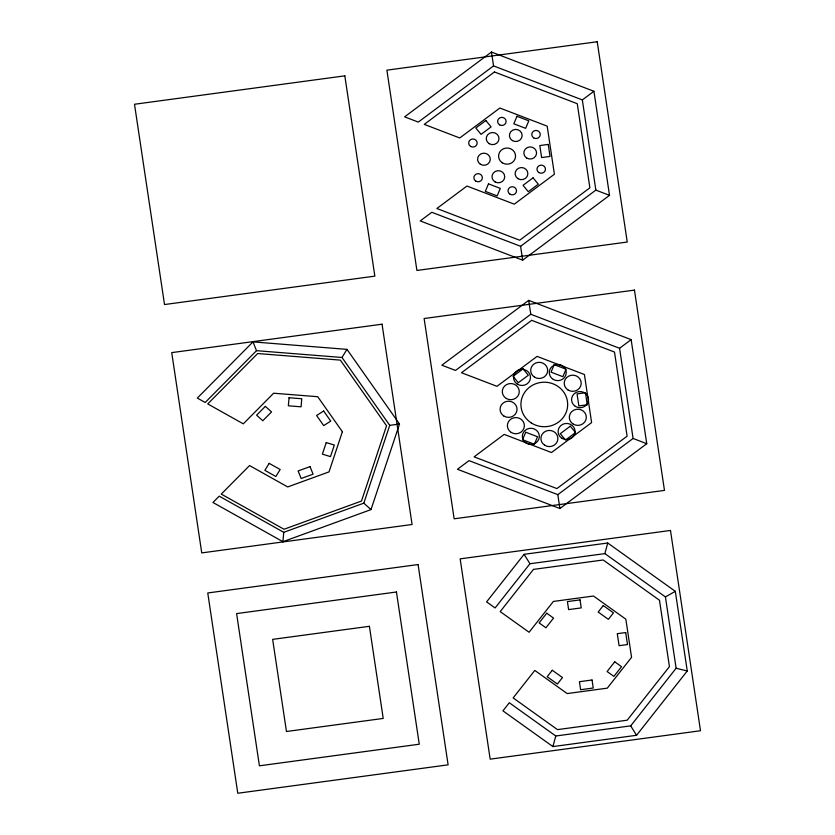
<?xml version="1.0" encoding="UTF-8"?>
<svg xmlns="http://www.w3.org/2000/svg" width="835" height="835" viewBox="0 0 835 835"><rect width="100%" height="100%" fill="white"/><g stroke="black" fill="none" stroke-linecap="round" stroke-linejoin="round"><path stroke-width="1.25" d="M282.929 541.696L283.743 532.323L363.82 503.15L389.736 425.339L341.985 357.484L256.522 350.669L205.191 402.48L197.321 398.076L252.984 341.891L346.984 349.374L399.516 424.013L371.001 509.601L282.929 541.696L212.967 502.482L219.229 496.157L283.743 532.323M552.916 746.584L555.776 735.99L630.696 725.865L676.12 668.25L665.422 596.91L604.874 553.615L529.954 563.74L495.103 607.953L486.607 601.868L524.098 554.315L607.734 543.011L675.317 591.337L687.257 670.985L636.552 735.291L552.916 746.584L502.941 710.846L509.308 702.757L555.776 735.99M604.874 553.615L607.734 543.011M341.985 357.484L346.984 349.374M593.915 91.276L491.471 52.031L404.62 116.848L418.283 122.087L493.548 65.902L582.339 99.918L593.915 91.276L609.519 195.348L522.668 260.176L420.224 220.92L431.799 212.278L520.591 246.294L595.856 190.119L609.519 195.348M631.145 339.636L528.701 300.381L441.851 365.208L455.513 370.437L530.778 314.263L619.57 348.279L631.145 339.636L646.749 443.709L559.899 508.525L457.455 469.28L469.03 460.638L557.822 494.654L633.087 438.469L646.749 443.709M665.422 596.91L675.317 591.337M389.736 425.339L399.516 424.013M676.12 668.25L687.257 670.985M363.82 503.15L371.001 509.601M524.098 554.315L529.954 563.74M630.696 725.865L636.552 735.291M252.984 341.891L256.522 350.669M582.339 99.918L595.856 190.119M619.57 348.279L633.087 438.469M491.471 52.031L493.548 65.902M520.591 246.294L522.668 260.176M528.701 300.381L530.778 314.263M557.822 494.654L559.899 508.525M289.056 397.731L288.357 405.8L301.059 406.812L301.759 398.744L289.056 397.731M326.234 442.581L322.383 454.146L330.483 456.599L334.334 445.034L326.234 442.581M342.381 431.737L329.011 471.89L287.699 486.941L249.55 465.554L221.265 494.101L284.015 529.265L361.482 501.052L386.553 425.767L340.356 360.115L257.671 353.529L207.748 403.921L243.298 423.846L273.64 393.212L317.738 396.719L342.381 431.737M488.485 183.857L485.323 191.372L497.149 195.901L500.322 188.397L488.485 183.857M516.99 116.305L513.817 123.81L525.653 128.339L528.816 120.835L516.99 116.305M525.716 432.217L522.553 439.721L534.379 444.251L537.542 436.747L525.716 432.217M554.221 364.655L551.048 372.159L562.884 376.7L566.047 369.195L554.221 364.655M269.183 463.362L264.872 470.335L275.863 476.493L280.174 469.52L269.183 463.362M533.471 569.397L500.196 611.596L529.087 632.252L553.386 601.44L593.455 596.023L625.843 619.184L631.563 657.343L607.275 688.155L567.195 693.572L534.807 670.422L513.139 697.914L557.488 729.623L627.189 720.208L669.43 666.622L659.483 600.25L603.162 559.982L533.471 569.397M546.758 613.214L539.107 622.91L545.913 627.774L553.563 618.077L546.758 613.214M552.279 670.265L547.175 676.736L557.373 684.022L562.477 677.55L552.279 670.265M603.277 605.573L598.173 612.045L608.371 619.34L613.474 612.869L603.277 605.573M614.748 661.821L607.097 671.528L613.892 676.392L621.543 666.685L614.748 661.821M265.353 406.363L256.606 415.193L262.795 420.746L271.532 411.926L265.353 406.363M494.456 71.977L424.264 124.373L459.751 137.973L499.862 108.028L547.186 126.158L554.388 174.233L514.277 204.168L466.953 186.038L436.872 208.499L519.683 240.219L589.875 187.823L577.267 103.707L494.456 71.977M485.845 120.511L475.825 127.995L481.064 134.362L491.095 126.878L485.845 120.511M533.064 177.834L523.044 185.318L528.284 191.695L538.314 184.211L533.064 177.834M531.686 320.337L461.494 372.734L496.982 386.323L537.093 356.388L584.416 374.518L591.618 422.583L551.507 452.528L504.183 434.398L474.103 456.849L556.903 488.579L627.106 436.183L614.497 352.057L531.686 320.337M523.075 368.861L513.055 376.345L518.295 382.722L528.325 375.239L523.075 368.861M570.295 426.194L560.275 433.678L565.514 440.045L575.545 432.561L570.295 426.194M323.646 411.008L316.59 415.506L323.688 425.599L330.743 421.101L323.646 411.008M310.025 466.619L298.126 470.95L301.164 478.507L313.073 474.176L310.025 466.619M344.824 75.849L134.498 104.26L164.516 304.545L374.852 276.135L344.824 75.849M597.223 41.75L386.887 70.161L416.915 270.457L627.242 242.035L597.223 41.75M548.23 144.413L539.817 145.551L541.623 157.565L550.035 156.427L548.23 144.413M382.054 324.199L171.728 352.62L201.746 552.906L412.083 524.495L382.054 324.199M634.454 290.11L424.117 318.521L454.146 518.806L664.472 490.395L634.454 290.11M585.46 392.763L577.048 393.901L578.853 405.914L587.266 404.787L585.46 392.763M418.084 564.543L207.758 592.965L237.777 793.25L448.113 764.839L418.084 564.543M670.484 530.455L460.148 558.865L490.176 759.151L700.502 730.74L670.484 530.455M396.448 591.994L236.597 613.589L259.414 765.81L419.264 744.215L396.448 591.994M369.404 626.302L272.648 639.37L286.457 731.502L383.213 718.434L369.404 626.302M580.033 599.885L567.414 601.586L568.614 609.602L581.233 607.901L580.033 599.885M625.697 632.544L617.284 633.682L619.09 645.695L627.503 644.557L625.697 632.544M592.036 680.003L579.417 681.704L580.617 689.72L593.247 688.009L592.036 680.003M489.185 143.683A6.377 6.064 0.5 0 0 499.006 138.881A6.377 6.064 0.5 0 0 489.727 133.182A6.377 6.064 0.5 0 0 489.185 143.683M470.616 146.417A4.248 4.05 0.5 0 0 477.161 143.213A4.248 4.05 0.5 0 0 470.971 139.414A4.248 4.05 0.5 0 0 470.616 146.417M512.45 140.635A6.377 6.064 0.5 0 0 522.146 135.614A6.377 6.064 0.5 0 0 512.732 130.124A6.377 6.064 0.5 0 0 512.45 140.635M499.654 124.864A4.248 4.05 0.5 0 0 506.114 121.513A4.248 4.05 0.5 0 0 499.831 117.86A4.248 4.05 0.5 0 0 499.654 124.864M526.624 157.992A6.377 6.064 0.5 0 0 536.561 153.421A6.377 6.064 0.5 0 0 527.428 147.513A6.377 6.064 0.5 0 0 526.624 157.992M533.628 137.838A4.248 4.05 0.5 0 0 540.255 134.79A4.248 4.05 0.5 0 0 534.16 130.855A4.248 4.05 0.5 0 0 533.628 137.838M518.044 178.721A6.377 6.064 0.5 0 0 527.866 173.92A6.377 6.064 0.5 0 0 518.577 168.221A6.377 6.064 0.5 0 0 518.044 178.721M538.919 172.584A4.248 4.05 0.5 0 0 545.464 169.38A4.248 4.05 0.5 0 0 539.274 165.58A4.248 4.05 0.5 0 0 538.919 172.584M495.04 181.915A6.377 6.064 0.5 0 0 504.737 176.895A6.377 6.064 0.5 0 0 495.312 171.415A6.377 6.064 0.5 0 0 495.04 181.915M510.049 194.242A4.248 4.05 0.5 0 0 516.521 190.891A4.248 4.05 0.5 0 0 510.237 187.238A4.248 4.05 0.5 0 0 510.049 194.242M480.355 164.245A6.377 6.064 0.5 0 0 490.291 159.673A6.377 6.064 0.5 0 0 481.148 153.765A6.377 6.064 0.5 0 0 480.355 164.245M475.731 181.059A4.248 4.05 0.5 0 0 482.359 178.001A4.248 4.05 0.5 0 0 476.263 174.066A4.248 4.05 0.5 0 0 475.731 181.059M502.294 162.794A8.496 8.089 0.5 0 0 515.539 156.698A8.496 8.089 0.5 0 0 503.359 148.818A8.496 8.089 0.5 0 0 502.294 162.794M531.175 422.865A23.37 22.253 0.5 0 0 567.612 406.081A23.37 22.253 0.5 0 0 534.108 384.424A23.37 22.253 0.5 0 0 531.175 422.865M573.384 424.201A8.496 8.089 0.5 0 0 586.316 417.5A8.496 8.089 0.5 0 0 573.749 410.183A8.496 8.089 0.5 0 0 573.384 424.201M568.113 390.049A8.496 8.089 0.5 0 0 581.202 383.651A8.496 8.089 0.5 0 0 568.823 376.053A8.496 8.089 0.5 0 0 568.113 390.049M534.421 377.096A8.496 8.089 0.5 0 0 547.666 371.001A8.496 8.089 0.5 0 0 535.485 363.121A8.496 8.089 0.5 0 0 534.421 377.096M506.354 398.514A8.496 8.089 0.5 0 0 519.276 391.824A8.496 8.089 0.5 0 0 506.72 384.507A8.496 8.089 0.5 0 0 506.354 398.514M511.281 432.467A8.496 8.089 0.5 0 0 524.37 426.069A8.496 8.089 0.5 0 0 512.001 418.46A8.496 8.089 0.5 0 0 511.281 432.467M544.629 445.201A8.496 8.089 0.5 0 0 557.874 439.095A8.496 8.089 0.5 0 0 545.693 431.225A8.496 8.089 0.5 0 0 544.629 445.201M526.405 443.26A8.496 8.089 0.5 0 0 539.337 436.569A8.496 8.089 0.5 0 0 526.77 429.253A8.496 8.089 0.5 0 0 526.405 443.26M561.997 438.323A8.496 8.089 0.5 0 0 575.085 431.925A8.496 8.089 0.5 0 0 562.707 424.326A8.496 8.089 0.5 0 0 561.997 438.323M575.284 406.321A8.496 8.089 0.5 0 0 588.529 400.215A8.496 8.089 0.5 0 0 576.348 392.346A8.496 8.089 0.5 0 0 575.284 406.321M553.323 379.455A8.496 8.089 0.5 0 0 566.255 372.765A8.496 8.089 0.5 0 0 553.688 365.448A8.496 8.089 0.5 0 0 553.323 379.455M517.397 384.183A8.496 8.089 0.5 0 0 530.486 377.785A8.496 8.089 0.5 0 0 518.117 370.187A8.496 8.089 0.5 0 0 517.397 384.183M503.776 415.976A8.496 8.089 0.5 0 0 517.022 409.881A8.496 8.089 0.5 0 0 504.841 402A8.496 8.089 0.5 0 0 503.776 415.976"/></g></svg>
